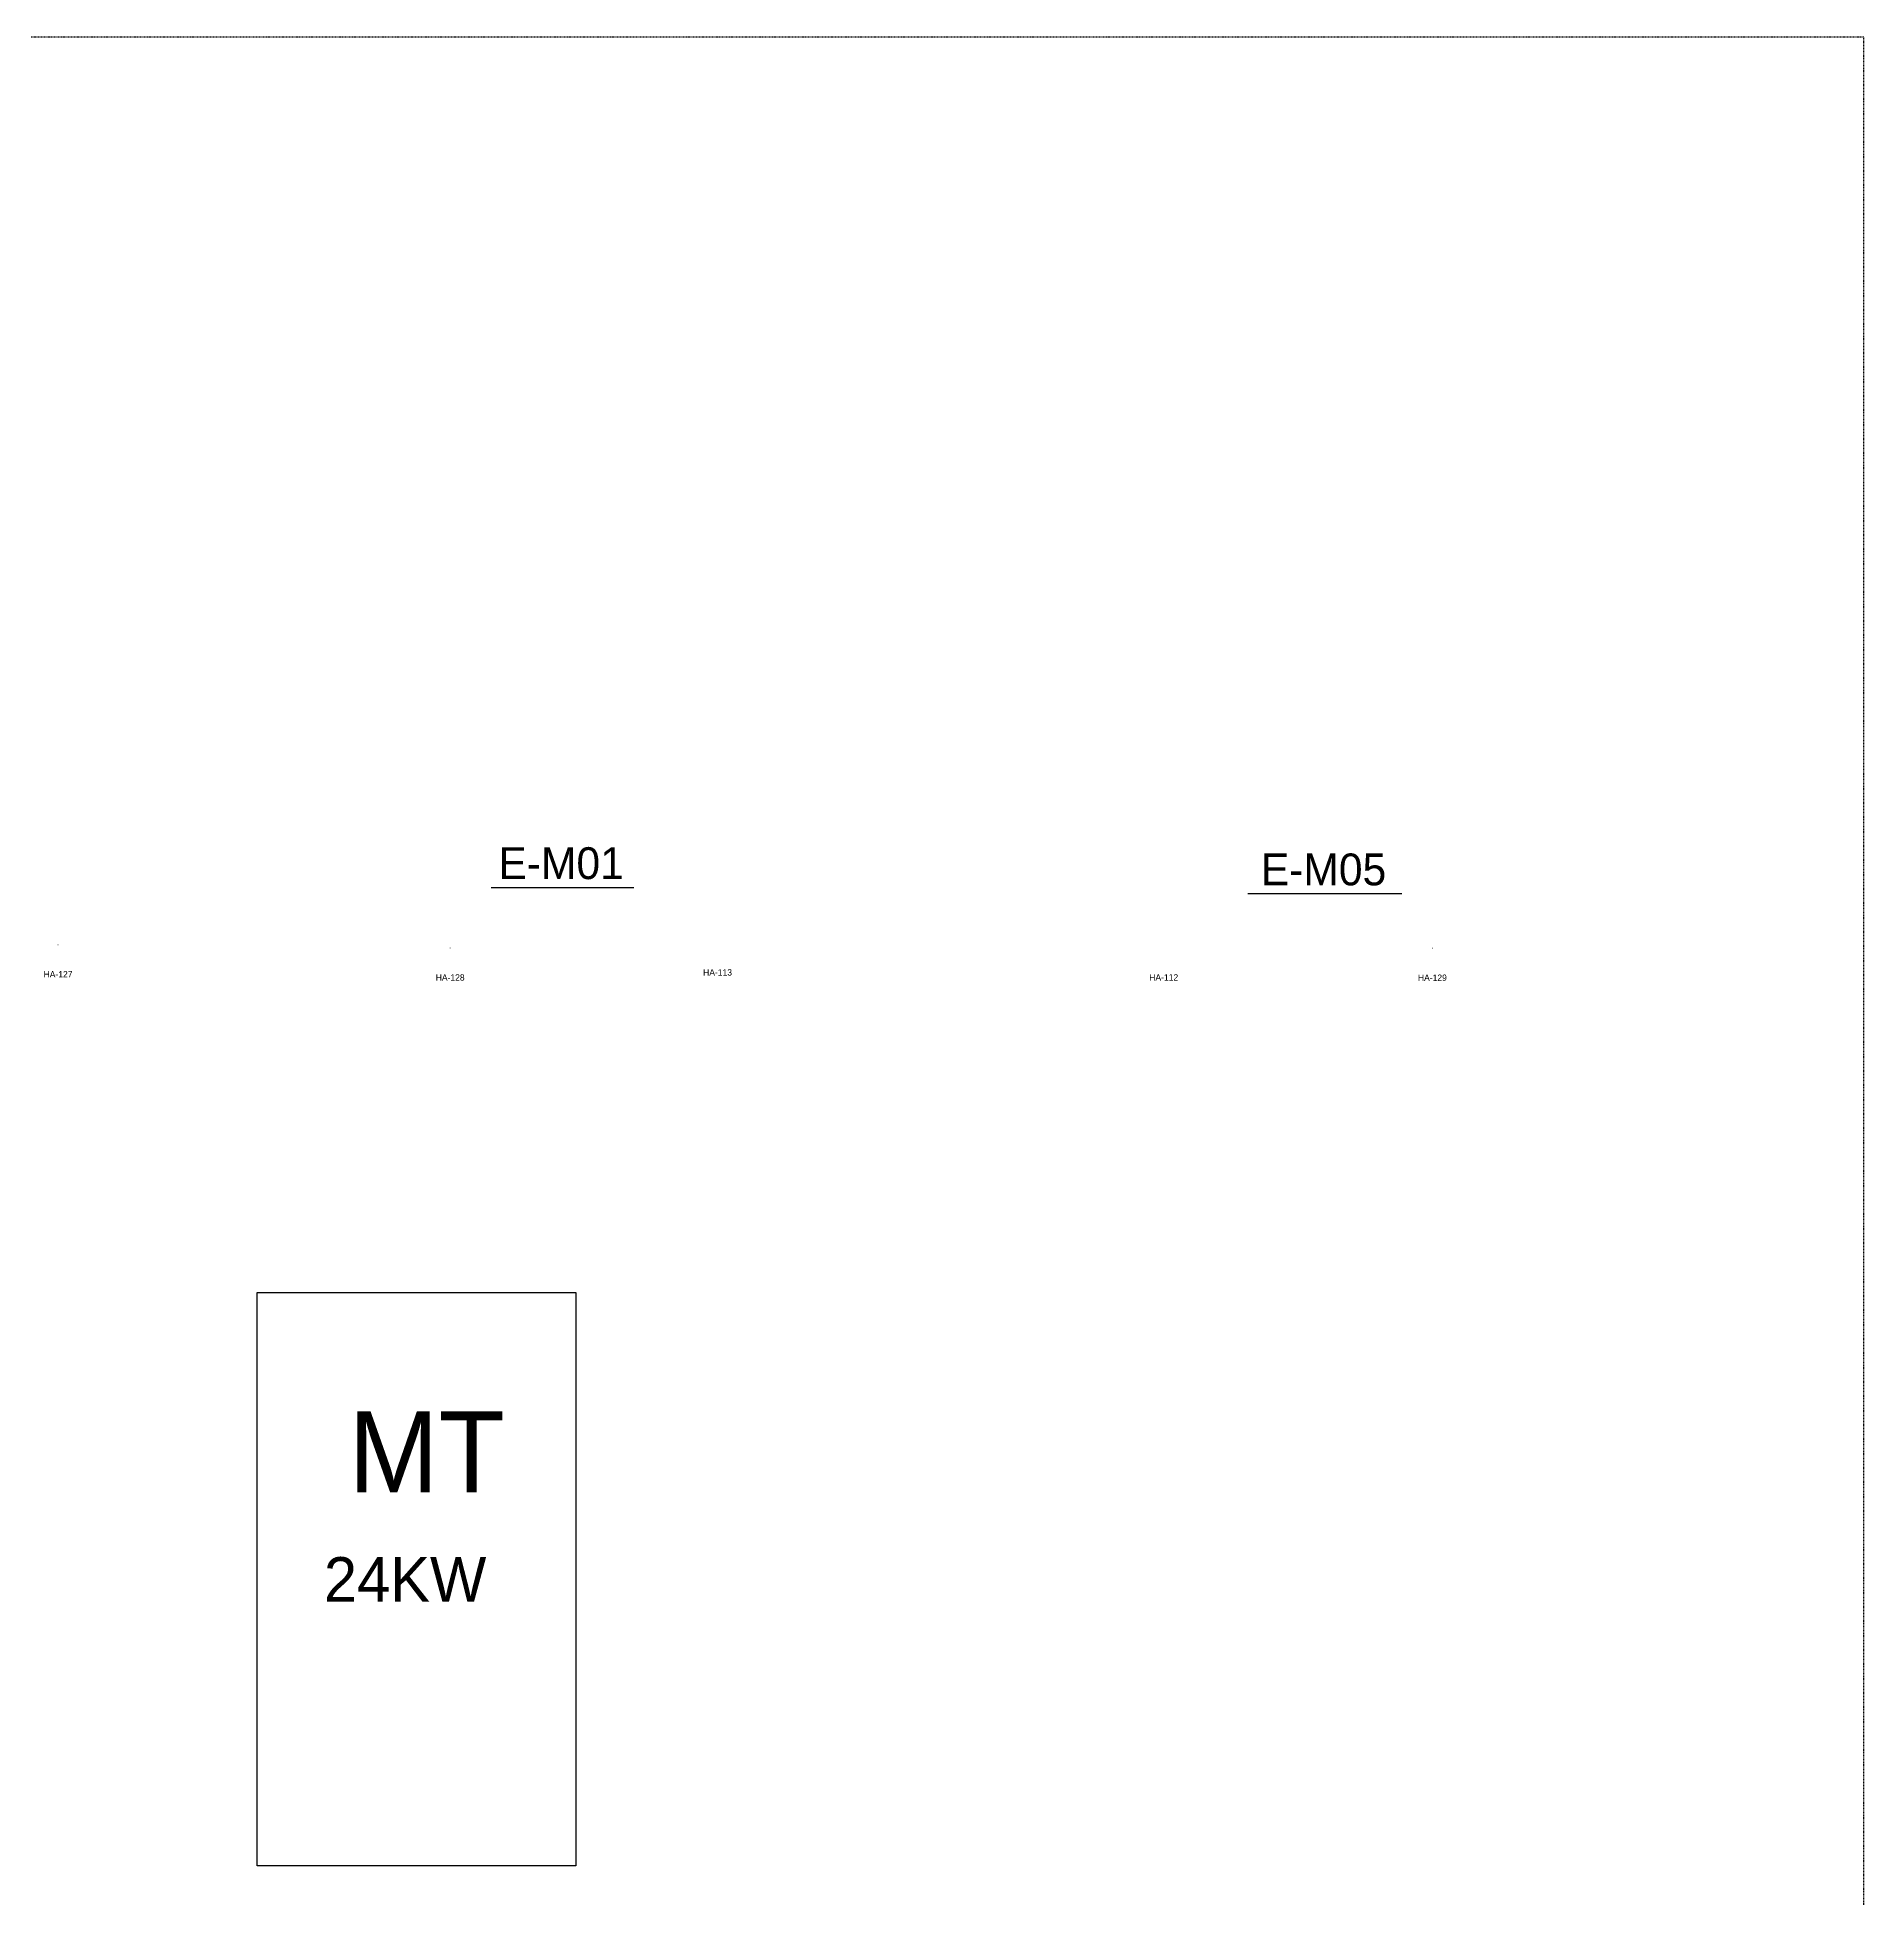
# Model space of a CAD drawing. Header units: millimetres. Extents: x 0 to 578, y 0 to 520.
# Drawn here: x 290.8 to 577.5, y 227.7 to 520 of the extents above; entities that cross this region are included whole.
import ezdxf
from ezdxf.enums import TextEntityAlignment as Align

# ---------------------------------------------------------------- set-up
doc = ezdxf.new("R2010")
doc.units = ezdxf.units.MM
doc.linetypes.add('HIDDEN2', pattern=[0.1875, 0.125, -0.0625])
doc.layers.add('no plot', color=41, linetype='HIDDEN2', plot=False)
doc.layers.add('Text', color=7, linetype='Continuous')

# ---------------------------------------------------------------- blocks, each defined once
blk = doc.blocks.new('*U16')
at = {"color": 0, "linetype": 'ByBlock', "lineweight": -3}
blk.add_line((-0.476, -0.152), (0.492, -0.152), dxfattribs=at)
at = {"color": 0, "linetype": 'ByBlock', "lineweight": -2}
blk.add_attdef('#(Equipment.Tag)', text='', height=0.2, dxfattribs=at).set_placement((0, 0), align=Align.MIDDLE)
blk = doc.blocks.new('*U17')
at = {"color": 0, "linetype": 'ByBlock', "lineweight": -3}
blk.add_line((-0.44, -0.152), (0.456, -0.152), dxfattribs=at)
at = {"color": 0, "linetype": 'ByBlock', "lineweight": -2}
blk.add_attdef('#(Equipment.Tag)', text='', height=0.2, dxfattribs=at).set_placement((0, 0), align=Align.MIDDLE)
blk = doc.blocks.new('Valve Label_block')
at = {"color": 0, "linetype": 'ByBlock', "lineweight": -2}
blk.add_attdef('#(TargetObject.Size)', text='', height=0.1, dxfattribs=at).set_placement((0, 0.1875), align=Align.BOTTOM_CENTER)
blk.add_attdef('#(TargetObject.Tag)', text='', height=0.1, dxfattribs=at).set_placement((0, -0.1875), align=Align.TOP_CENTER)
blk = doc.blocks.new('Tag_block')
at = {"color": 0, "linetype": 'ByBlock', "lineweight": -2}
blk.add_attdef('#(TargetObject.Tag)', text='', height=0.1, dxfattribs=at).set_placement((0, 0), align=Align.MIDDLE_CENTER)

msp = doc.modelspace()

# ---------------------------------------------------------------- linework, layer by layer
msp.add_lwpolyline([(325.32, 322.94), (375.32, 322.94), (375.32, 232.94), (325.32, 232.94), (325.32, 322.94)])
at = {"layer": 'no plot'}
msp.add_lwpolyline([(0, 0), (577.5, 0), (577.5, 520), (0, 520)], close=True, dxfattribs=at)

# ---------------------------------------------------------------- block references
at = {"xscale": 10, "yscale": 10, "zscale": 10}
for p, values in [((397.59, 373.18), {'#(TargetObject.Tag)': 'HA-113'}), ((467.62, 372.4), {'#(TargetObject.Tag)': 'HA-112'})]:
    msp.add_blockref('Tag_block', p, dxfattribs=at).add_auto_attribs(values)
at = {"layer": 'Text'}
for name, p, xscale, yscale, zscale, values in [('*U17', (373.03, 390.33), 25, 25, 25, {'#(Equipment.Tag)': 'E-M01'}), ('*U16', (492.7, 389.35), 25, 25, 25, {'#(Equipment.Tag)': 'E-M05'}), ('Valve Label_block', (294.07, 375.26), 10, 10, 10, {'#(TargetObject.Size)': '.', '#(TargetObject.Tag)': 'HA-127'}), ('Valve Label_block', (355.62, 374.76), 10, 10, 10, {'#(TargetObject.Size)': '.', '#(TargetObject.Tag)': 'HA-128'}), ('Valve Label_block', (509.79, 374.72), 10, 10, 10, {'#(TargetObject.Size)': '.', '#(TargetObject.Tag)': 'HA-129'})]:
    msp.add_blockref(name, p, dxfattribs=dict(at, xscale=xscale, yscale=yscale, zscale=zscale)).add_auto_attribs(values)

# ---------------------------------------------------------------- texts
at = {"flags": 12}
for tag, p, s, height in [('MT', (339.65, 291.53), '24KW', 12.716), ('24KW', (335.8, 274.38), '', 7)]:
    msp.add_attdef(tag, p, s, height=height, dxfattribs=at)

doc.saveas('drawing.dxf')
